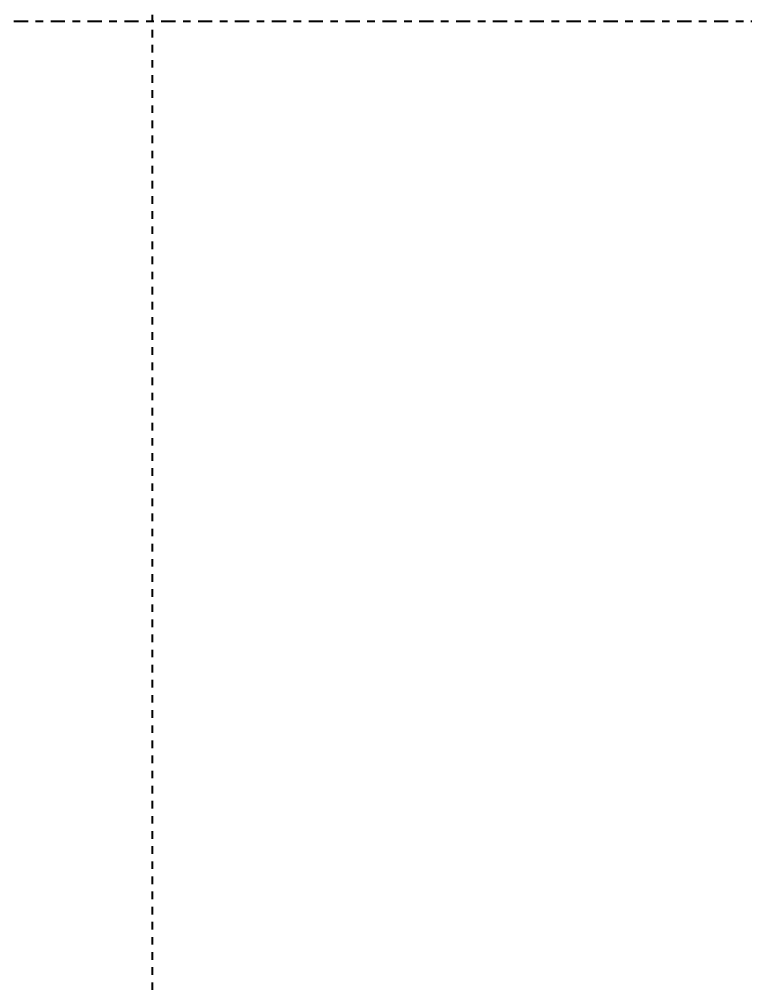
# Model space of a CAD drawing. Extents: x -382 to 1420, y -377 to 265.
# Drawn here: x 189.24 to 198.83, y -8.35 to 4.4 of the extents above; entities that cross this region are included whole.
import ezdxf

# ---------------------------------------------------------------- set-up
doc = ezdxf.new("R2010")
doc.units = 0
doc.header["$MEASUREMENT"] = 0
doc.linetypes.add('CENTER4', pattern=[0.5625, 0.375, -0.0625, 0.0625, -0.0625])
doc.linetypes.add('HIDDEN4', pattern=[0.09375, 0.0625, -0.03125])
doc.layers.get('DEFPOINTS').update_dxf_attribs({"color": 255, "linetype": 'CONTINUOUS'})
for name, color, linetype in [('AV-Detl-Dims', 14, 'CONTINUOUS'), ('AV-Detl-Patt', 165, 'CONTINUOUS'), ('AV-Elev-Dims', 14, 'CONTINUOUS')]:
    doc.layers.add(name, color=color, linetype=linetype)
doc.styles.get("Standard").update_dxf_attribs({"font": 'arial.ttf'})
doc.dimstyles.new('ARCH-24TO1', dxfattribs={"dimscale": 24, "dimtxt": 0.08, "dimasz": 0.09375, "dimexe": 0.09375, "dimexo": 0.09375, "dimgap": 0.0625, "dimtad": 0, "dimtih": 1, "dimtoh": 1, "dimdec": 3, "dimzin": 3, "dimdsep": 46, "dimlunit": 4, "dimtxsty": 'Standard', "dimcen": -0.0625, "dimclrd": 256, "dimclre": 256, "dimadec": 0, "dimazin": 0, "dimtfac": 1, "dimtdec": 3, "dimtmove": 0, "dimatfit": 3, "dimfxl": 1, "dimtfill": 1, "dimfrac": 1, "dimtolj": 1, "dimtzin": 0, "dimarcsym": 0})

# ---------------------------------------------------------------- blocks, each defined once
blk = doc.blocks.new('*D143')
at = {"layer": 'AV-Elev-Dims', "lineweight": -2, "transparency": 16777216}
for p, q in [((185.231, 4.376), (183.173, 4.376)), ((185.423, 2.126), (185.423, -13.1)), ((185.423, -65.374), (185.423, -24.529)), ((190.067, -67.624), (183.173, -67.624))]:
    blk.add_line(p, q, dxfattribs=at)
at = {"layer": 'AV-Elev-Dims', "transparency": 16777216}
for points in [[(185.048, 2.126), (185.798, 2.126), (185.423, 4.376)], [(185.048, -65.374), (185.798, -65.374), (185.423, -67.624)]]:
    blk.add_solid(points, dxfattribs=at)
at = {"layer": 'DEFPOINTS', "color": 0, "transparency": 16777216}
for p in [(187.481, 4.376), (185.423, -67.624), (192.317, -67.624)]:
    blk.add_point(p, dxfattribs=at)
at = {"layer": 'AV-Elev-Dims', "color": 0, "transparency": 16777216, "insert": (185.423, -18.814), "char_height": 1.92, "attachment_point": 5, "bg_fill": 3, "box_fill_scale": 1.25, "bg_fill_color": 256, "bg_fill_true_color": 13158600, "bg_fill_transparency": 0}
blk.add_mtext('\\A1;6\'-0" A.F.F.\\PTO CENTER OF\\PDISPLAY/MOUNT', dxfattribs=at)

msp = doc.modelspace()

# ---------------------------------------------------------------- linework, layer by layer
at = {"layer": 'AV-Detl-Dims', "linetype": 'CENTER4', "ltscale": 0.5}
msp.add_lwpolyline([(184.29069, 4.37568), (252.34595, 4.37568)], dxfattribs=at)

# ---------------------------------------------------------------- next in the draw order: dimensions: what is measured, and where the dimension line sits
at = {"layer": 'AV-Elev-Dims'}
dim = msp.add_linear_dim(base=(185.42329, -67.62432), p1=(187.48149, 4.37568), p2=(192.31707, -67.62432), angle=90, text='<> A.F.F.\\PTO CENTER OF\\PDISPLAY/MOUNT', dimstyle='ARCH-24TO1', dxfattribs=at)
dim.commit()
dim.dimension.update_dxf_attribs({"geometry": '*D143', "text_midpoint": (185.42329, -18.81448), "dimtype": 160})

# ---------------------------------------------------------------- next in the draw order: linework, layer by layer
at = {"layer": 'AV-Detl-Patt', "linetype": 'HIDDEN4'}
msp.add_lwpolyline([(190.99432, -12.31182), (248.24432, -12.31182), (248.24432, 21.06318), (190.99432, 21.06318)], close=True, dxfattribs=at)

doc.saveas('drawing.dxf')
